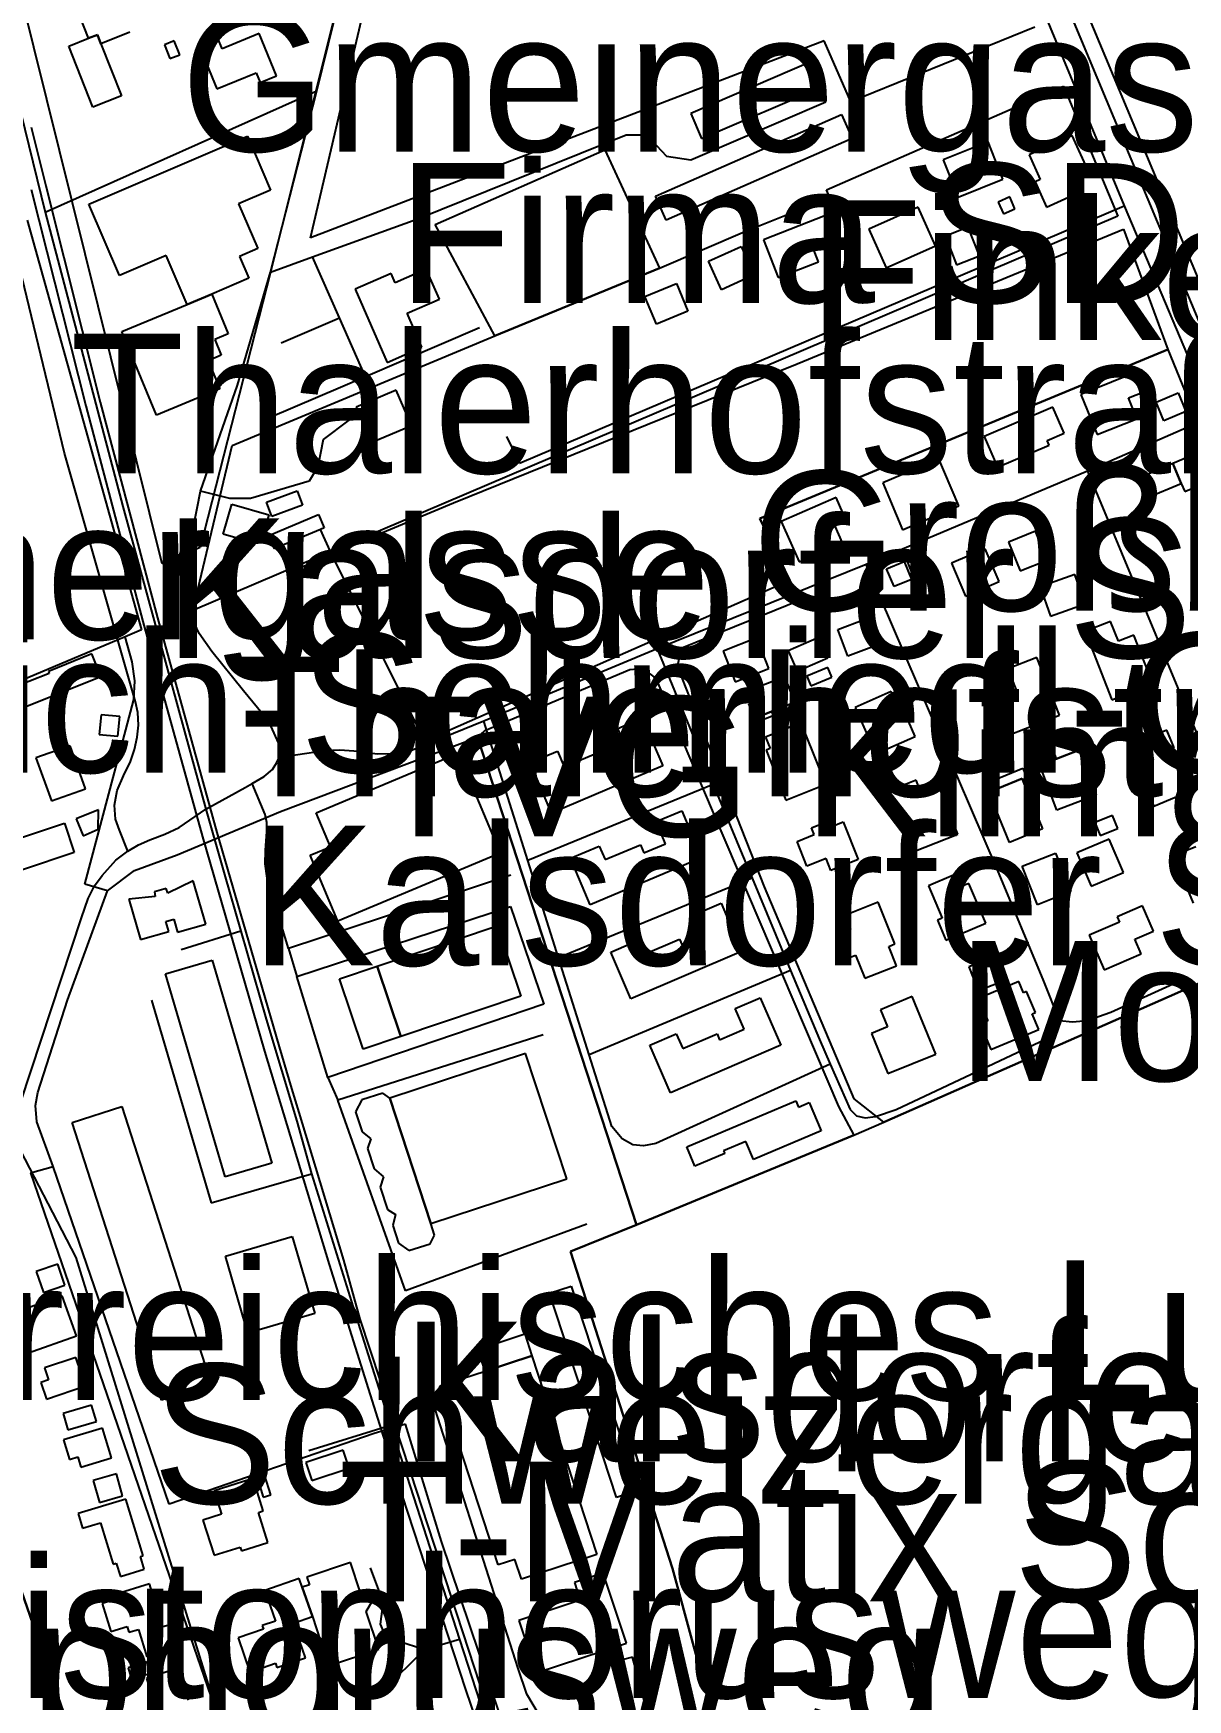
# Model space of a CAD drawing. Extents: x -3657 to 4700, y -7332 to 8131.
# Drawn here: x 798 to 1156, y -796 to -278 of the extents above; entities that cross this region are included whole.
import ezdxf

# ---------------------------------------------------------------- set-up
doc = ezdxf.new("R2010")
doc.units = 0
for name, color, linetype in [('OSM_BUILDING_COMMERCIAL', 9, 'CONTINUOUS'), ('OSM_BUILDING_DETACHED', 9, 'CONTINUOUS'), ('OSM_BUILDING_GARAGE', 9, 'CONTINUOUS'), ('OSM_BUILDING_RESIDENTIAL', 9, 'CONTINUOUS'), ('OSM_BUILDING_SERVICE', 9, 'CONTINUOUS'), ('OSM_BUILDING_YES', 9, 'CONTINUOUS'), ('OSM_HIGHWAY_PRIMARY', 8, 'CONTINUOUS'), ('OSM_HIGHWAY_RESIDENTIAL', 8, 'CONTINUOUS'), ('OSM_HIGHWAY_SERVICE', 8, 'CONTINUOUS'), ('OSM_HIGHWAY_UNCLASSIFIED', 8, 'CONTINUOUS'), ('OSM_LABELS', 8, 'CONTINUOUS'), ('OSM_LANDUSE_FARMLAND', 3, 'CONTINUOUS'), ('OSM_LANDUSE_INDUSTRIAL', 3, 'CONTINUOUS'), ('OSM_LANDUSE_ORCHARD', 3, 'CONTINUOUS'), ('OSM_LANDUSE_RESIDENTIAL', 3, 'CONTINUOUS'), ('OSM_LEISURE_SWIMMING_POOL', 3, 'CONTINUOUS'), ('OSM_RAILWAY_RAIL', 5, 'CONTINUOUS')]:
    doc.layers.add(name, color=color, linetype=linetype)

msp = doc.modelspace()

# ---------------------------------------------------------------- linework, layer by layer
at = {"layer": 'OSM_BUILDING_COMMERCIAL'}
for p, q in [((896.402407, -753.496408), (882.818637, -758.010922)), ((899.39827, -762.536556), (896.402407, -753.496408)), ((883.615005, -760.412733), (881.407927, -761.146619)), ((881.407927, -761.146619), (884.547894, -770.253484)), ((882.818637, -758.010922), (883.615005, -760.412733)), ((901.544672, -761.824908), (899.39827, -762.536556)), ((901.256463, -768.718994), (902.894706, -765.905762)), ((902.894706, -765.905762), (901.544672, -761.824908)), ((884.547894, -770.253484), (889.576392, -785.609503)), ((905.154876, -780.438939), (901.256463, -768.718994)), ((889.576392, -785.609503), (905.154876, -780.438939))]:
    msp.add_line(p, q, dxfattribs=at)
at = {"layer": 'OSM_BUILDING_DETACHED'}
for p, q in [((1020.711729, -482.191907), (1031.178286, -478.088814)), ((1031.178286, -478.088814), (1034.341006, -486.172685)), ((1022.122439, -485.794622), (1020.711729, -482.191907)), ((1023.882034, -490.264658), (1022.122439, -485.794622)), ((1034.341006, -486.172685), (1027.17369, -488.974797)), ((1027.17369, -488.974797), (1023.882034, -490.264658)), ((1115.767783, -503.685886), (1122.692397, -501.028327)), ((1122.692397, -501.028327), (1122.995775, -501.817811)), ((1122.995775, -501.817811), (1128.047026, -514.983291)), ((1110.534505, -505.698514), (1115.767783, -503.685886)), ((1115.889135, -519.653478), (1110.534505, -505.698514)), ((1097.557492, -512.848348), (1105.043355, -509.790488)), ((1105.043355, -509.790488), (1107.075991, -514.794259)), ((1094.713319, -514.004775), (1097.557492, -512.848348)), ((1101.099435, -529.68326), (1094.713319, -514.004775)), ((1107.075991, -514.794259), (1111.429472, -525.468972)), ((1128.047026, -514.983291), (1115.889135, -519.653478)), ((1111.429472, -525.468972), (1101.099435, -529.68326)), ((806.799581, -670.533874), (791.607905, -675.926828)), ((811.244075, -683.021064), (806.799581, -670.533874)), ((796.052399, -688.425137), (811.244075, -683.021064))]:
    msp.add_line(p, q, dxfattribs=at)
at = {"layer": 'OSM_BUILDING_GARAGE'}
for p, q in [((1146.674463, -392.824544), (1153.492894, -389.944596)), ((1149.131829, -398.662278), (1146.674463, -392.824544)), ((1153.492894, -389.944596), (1155.957844, -395.782329)), ((1155.957844, -395.782329), (1149.131829, -398.662278)), ((1069.35088, -442.061658), (1074.864783, -439.837759)), ((1074.864783, -439.837759), (1076.965679, -445.052801)), ((1062.94201, -444.596902), (1068.357315, -442.339645)), ((1065.262855, -450.167768), (1062.94201, -444.596902)), ((1068.357315, -442.339645), (1070.678161, -447.910511)), ((1071.444191, -447.2767), (1069.35088, -442.061658)), ((1076.965679, -445.052801), (1071.444191, -447.2767)), ((1070.678161, -447.910511), (1065.262855, -450.167768)), ((818.942303, -489.964432), (818.327962, -496.069034)), ((824.683741, -490.542646), (818.942303, -489.964432)), ((824.069399, -496.658367), (824.683741, -490.542646)), ((818.327962, -496.069034), (824.069399, -496.658367)), ((818.130766, -519.564522), (811.16823, -522.377753)), ((811.16823, -522.377753), (813.337386, -527.626154)), ((818.016999, -525.580167), (818.130766, -519.564522)), ((813.337386, -527.626154), (818.016999, -525.580167)), ((805.457131, -660.74872), (798.775221, -663.017097)), ((807.671794, -667.253623), (805.457131, -660.74872)), ((798.775221, -663.017097), (800.982299, -669.533119)), ((800.982299, -669.533119), (807.671794, -667.253623)), ((815.954026, -704.570641), (807.080206, -707.183721)), ((807.080206, -707.183721), (808.56676, -712.220852)), ((817.44058, -709.596651), (815.954026, -704.570641)), ((808.56676, -712.220852), (817.44058, -709.596651)), ((833.148, -784.330761), (827.285211, -786.165478)), ((827.285211, -786.165478), (828.384958, -789.679237)), ((834.247746, -787.844521), (833.148, -784.330761)), ((828.384958, -789.679237), (834.247746, -787.844521))]:
    msp.add_line(p, q, dxfattribs=at)
at = {"layer": 'OSM_BUILDING_RESIDENTIAL'}
for p, q in [((856.788766, -433.844353), (859.504003, -424.48174)), ((859.504003, -424.48174), (871.032384, -427.828707)), ((871.032384, -427.828707), (869.196944, -434.177937)), ((866.155575, -436.557509), (856.788766, -433.844353)), ((867.027788, -433.544126), (866.155575, -436.557509)), ((869.196944, -434.177937), (867.027788, -433.544126))]:
    msp.add_line(p, q, dxfattribs=at)
at = {"layer": 'OSM_BUILDING_SERVICE'}
for p, q in [((894.066393, -718.492245), (882.530427, -722.33959)), ((895.94734, -724.118709), (894.066393, -718.492245)), ((882.530427, -722.33959), (884.403789, -727.966053)), ((884.403789, -727.966053), (895.94734, -724.118709))]:
    msp.add_line(p, q, dxfattribs=at)
at = {"layer": 'OSM_BUILDING_YES'}
for p, q in [((814.952877, -279.728184), (812.108704, -272.36708)), ((814.952877, -279.728184), (817.766712, -278.616235)), ((817.766712, -278.616235), (814.952877, -279.728184)), ((817.766712, -278.616235), (818.828536, -281.440586)), ((818.828536, -281.440586), (817.766712, -278.616235)), ((827.854045, -277.826751), (818.828536, -281.440586)), ((867.991015, -278.238172), (856.515725, -282.986196)), ((873.436658, -291.392532), (867.991015, -278.238172)), ((808.839801, -282.141114), (814.952877, -279.728184)), ((816.340833, -301.177686), (808.839801, -282.141114)), ((818.828536, -281.440586), (825.26016, -297.663926)), ((841.635012, -280.539907), (838.578474, -281.785291)), ((838.578474, -281.785291), (840.315316, -286.066295)), ((840.315316, -286.066295), (843.371853, -284.832032)), ((843.371853, -284.832032), (841.635012, -280.539907)), ((855.158106, -279.705945), (849.378747, -282.096636)), ((849.378747, -282.096636), (854.907819, -295.462267)), ((856.515725, -282.986196), (855.158106, -279.705945)), ((1040.317562, -286.677867), (1002.129799, -303.090238)), ((1043.669894, -294.483751), (1040.317562, -286.677867)), ((854.907819, -295.462267), (867.065711, -290.436256)), ((867.065711, -290.436256), (868.3399, -293.505236)), ((868.3399, -293.505236), (873.436658, -291.392532)), ((1005.489715, -310.896122), (1043.669894, -294.483751)), ((825.26016, -297.663926), (816.340833, -301.177686)), ((991.162668, -328.842983), (1048.925925, -303.434943)), ((1002.129799, -303.090238), (1005.489715, -310.896122)), ((1048.925925, -303.434943), (1052.202413, -310.896122)), ((815.134904, -331.33375), (864.373227, -310.206714)), ((864.373227, -310.206714), (871.548127, -326.930431)), ((1120.621839, -309.928726), (1107.197342, -315.966611)), ((1125.855117, -321.581955), (1120.621839, -309.928726)), ((1052.202413, -310.896122), (994.439155, -336.304163)), ((1094.455447, -311.963594), (1080.53796, -317.534459)), ((1099.089553, -323.572344), (1094.455447, -311.963594)), ((1080.53796, -317.534459), (1085.179651, -329.13209)), ((1107.197342, -315.966611), (1110.648272, -323.627941)), ((1085.179651, -329.13209), (1099.089553, -323.572344)), ((1110.648272, -323.627941), (1109.085873, -324.328469)), ((1109.085873, -324.328469), (1112.627816, -332.21219)), ((1122.237329, -323.205401), (1125.855117, -321.581955)), ((1123.98934, -327.097223), (1122.237329, -323.205401)), ((824.630649, -353.483779), (815.134904, -331.33375)), ((871.548127, -326.930431), (861.604899, -331.200316)), ((861.604899, -331.200316), (867.57387, -345.110801)), ((994.439155, -336.304163), (991.162668, -328.842983)), ((1101.190449, -329.065373), (1097.633336, -330.633222)), ((1097.633336, -330.633222), (1099.263995, -334.347132)), ((1102.828692, -332.768164), (1101.190449, -329.065373)), ((1112.627816, -332.21219), (1123.98934, -327.097223)), ((1043.965688, -334.825271), (1024.670818, -342.330928)), ((1046.817445, -342.175255), (1043.965688, -334.825271)), ((1072.809394, -332.234429), (1057.443276, -339.050678)), ((1078.141271, -344.2546), (1072.809394, -332.234429)), ((1099.263995, -334.347132), (1102.828692, -332.768164)), ((1057.443276, -339.050678), (1062.775152, -351.070849)), ((1088.304449, -338.461345), (1081.2509, -341.207859)), ((1081.2509, -341.207859), (1084.709414, -350.114573)), ((1091.770548, -347.368058), (1088.304449, -338.461345)), ((867.57387, -345.110801), (861.938615, -347.523731)), ((1007.613364, -349.024863), (1017.768958, -344.410273)), ((1017.768958, -344.410273), (1021.796307, -353.283628)), ((1024.670818, -342.330928), (1029.236664, -354.073112)), ((1040.029352, -344.810575), (1046.817445, -342.175255)), ((1041.74344, -349.213894), (1040.029352, -344.810575)), ((1062.775152, -351.070849), (1078.141271, -344.2546)), ((839.139724, -347.256863), (824.630649, -353.483779)), ((845.685114, -362.512807), (839.139724, -347.256863)), ((861.938615, -347.523731), (864.843464, -354.295502)), ((919.95216, -351.515629), (910.312309, -355.718797)), ((924.017431, -360.811525), (919.95216, -351.515629)), ((1011.648298, -357.898218), (1007.613364, -349.024863)), ((1029.236664, -354.073112), (1041.74344, -349.213894)), ((1084.709414, -350.114573), (1091.770548, -347.368058)), ((864.843464, -354.295502), (853.322667, -359.243676)), ((909.045704, -352.827729), (897.843455, -357.720306)), ((910.312309, -355.718797), (909.045704, -352.827729)), ((987.833089, -360.010921), (997.624629, -355.952307)), ((997.624629, -355.952307), (1001.19691, -364.581033)), ((1021.796307, -353.283628), (1011.648298, -357.898218)), ((825.32842, -370.819068), (845.685114, -362.512807)), ((853.322667, -359.243676), (845.685114, -362.512807)), ((845.685114, -362.512807), (853.322667, -359.243676)), ((853.322667, -359.243676), (858.427009, -371.608552)), ((897.843455, -357.720306), (907.786684, -380.470788)), ((913.990773, -365.203724), (924.017431, -360.811525)), ((991.412955, -368.628528), (987.833089, -360.010921)), ((918.594541, -375.733884), (913.990773, -365.203724)), ((1001.19691, -364.581033), (991.412955, -368.628528)), ((836.075602, -396.87204), (825.32842, -370.819068)), ((858.427009, -371.608552), (854.202464, -373.354313)), ((854.202464, -373.354313), (856.227515, -378.269128)), ((907.786684, -380.470788), (918.594541, -375.733884)), ((856.227515, -378.269128), (852.192582, -379.937052)), ((852.192582, -379.937052), (855.817955, -388.721451)), ((1142.343736, -382.817001), (1123.337076, -390.400495)), ((1144.755595, -388.877124), (1142.343736, -382.817001)), ((855.817955, -388.721451), (836.075602, -396.87204)), ((910.630857, -389.077275), (898.12408, -394.403512)), ((915.31047, -400.052215), (910.630857, -389.077275)), ((1123.337076, -390.400495), (1128.327651, -402.921044)), ((1138.13436, -391.512444), (1144.755595, -388.877124)), ((1140.713077, -397.983989), (1138.13436, -391.512444)), ((898.12408, -394.403512), (902.803693, -405.378451)), ((1114.607361, -394.359034), (1093.28744, -403.499257)), ((1118.103798, -402.509622), (1114.607361, -394.359034)), ((1128.327651, -402.921044), (1140.713077, -397.983989)), ((902.803693, -405.378451), (915.31047, -400.052215)), ((1093.28744, -403.499257), (1097.398218, -413.08426)), ((1112.862935, -404.75576), (1118.103798, -402.509622)), ((1078.520494, -408.981167), (1073.378229, -411.160588)), ((1085.354093, -425.071073), (1078.520494, -408.981167)), ((1097.398218, -413.08426), (1113.469692, -406.179055)), ((1113.469692, -406.179055), (1112.862935, -404.75576)), ((1161.464163, -407.891457), (1151.900157, -411.938952)), ((1074.038077, -412.717317), (1061.75125, -417.943478)), ((1073.378229, -411.160588), (1074.038077, -412.717317)), ((1151.900157, -411.938952), (1141.479107, -416.331152)), ((1154.509212, -418.088032), (1151.900157, -411.938952)), ((1151.900157, -411.938952), (1154.509212, -418.088032)), ((1061.75125, -417.943478), (1067.925001, -432.476655)), ((1141.479107, -416.331152), (1144.019902, -422.446873)), ((1144.019902, -422.446873), (1154.509212, -418.088032)), ((1154.509212, -418.088032), (1155.578621, -420.612156)), ((1155.578621, -420.612156), (1165.135042, -416.553542)), ((870.319445, -423.870168), (879.853113, -420.367528)), ((871.950104, -428.317965), (870.319445, -423.870168)), ((879.853113, -420.367528), (881.483772, -424.815325)), ((1047.234591, -422.424634), (1030.245397, -429.874694)), ((1049.335486, -427.217135), (1047.234591, -422.424634)), ((870.971708, -434.255774), (886.481932, -427.728632)), ((881.483772, -424.815325), (871.950104, -428.317965)), ((886.481932, -427.728632), (888.233942, -431.898441)), ((1045.823881, -428.762745), (1049.335486, -427.217135)), ((1049.229304, -436.53527), (1045.823881, -428.762745)), ((1067.925001, -432.476655), (1085.354093, -425.071073)), ((872.731303, -438.436703), (870.971708, -434.255774)), ((887.103858, -432.37658), (874.68051, -437.613861)), ((888.233942, -431.898441), (887.103858, -432.37658)), ((1030.245397, -429.874694), (1035.751716, -442.439721)), ((1109.237562, -432.954793), (1100.871901, -436.31288)), ((1112.840181, -441.928224), (1109.237562, -432.954793)), ((874.68051, -437.613861), (872.731303, -438.436703)), ((1035.751716, -442.439721), (1049.229304, -436.53527)), ((1093.568065, -438.369986), (1083.086339, -442.873381)), ((1097.959468, -448.57768), (1093.568065, -438.369986)), ((1100.871901, -436.31288), (1104.47452, -445.286311)), ((1083.086339, -442.873381), (1087.477743, -453.092195)), ((1104.47452, -445.286311), (1112.840181, -441.928224)), ((1087.477743, -453.092195), (1097.959468, -448.57768)), ((1121.456129, -446.420499), (1110.663441, -450.201126)), ((1110.663441, -450.201126), (1113.848915, -459.296871)), ((1124.641603, -455.516244), (1121.456129, -446.420499)), ((1113.848915, -459.296871), (1124.641603, -455.516244)), ((1047.765503, -463.511159), (1056.002228, -460.353223)), ((1056.002228, -460.353223), (1059.180117, -468.648365)), ((1022.607844, -466.046403), (1012.133703, -470.227333)), ((1026.40766, -475.564689), (1022.607844, -466.046403)), ((1041.940636, -465.946328), (1032.376631, -470.116138)), ((1044.686211, -472.25108), (1041.940636, -465.946328)), ((1050.935808, -471.806301), (1047.765503, -463.511159)), ((1132.50669, -460.975915), (1124.558174, -464.122731)), ((1124.558174, -464.122731), (1127.182398, -470.738829)), ((1134.956471, -467.147233), (1132.50669, -460.975915)), ((1139.727097, -465.256919), (1134.956471, -467.147233)), ((1145.673315, -480.268235), (1139.727097, -465.256919)), ((816.052624, -471.061295), (802.521945, -476.509846)), ((818.874043, -478.088814), (816.052624, -471.061295)), ((1012.133703, -470.227333), (1015.933518, -479.745618)), ((1032.376631, -470.116138), (1035.122206, -476.42089)), ((1059.180117, -468.648365), (1050.935808, -471.806301)), ((1127.182398, -470.738829), (1132.954173, -485.305365)), ((1015.933518, -479.745618), (1026.40766, -475.564689)), ((1035.122206, -476.42089), (1044.686211, -472.25108)), ((1109.654708, -472.195483), (1100.629199, -475.753721)), ((1100.629199, -475.753721), (1103.116902, -482.069592)), ((1116.715841, -490.086747), (1109.654708, -472.195483)), ((802.757063, -477.110299), (790.18961, -482.158548)), ((792.768327, -488.585615), (818.874043, -478.088814)), ((802.521945, -476.509846), (802.757063, -477.110299)), ((1132.954173, -485.305365), (1145.673315, -480.268235)), ((1020.120141, -486.572987), (1022.122439, -485.794622)), ((1022.39548, -492.377362), (1020.120141, -486.572987)), ((1022.122439, -485.794622), (1023.882034, -490.264658)), ((1064.375473, -482.803479), (1053.180808, -487.684936)), ((1067.568531, -490.142344), (1064.375473, -482.803479)), ((1103.116902, -482.069592), (1096.275718, -484.771629)), ((1096.275718, -484.771629), (1100.841563, -496.347021)), ((979.421921, -494.223198), (987.059474, -490.987426)), ((987.059474, -490.987426), (993.392499, -505.898665)), ((1027.697018, -490.309136), (1022.39548, -492.377362)), ((1023.882034, -490.264658), (1027.17369, -488.974797)), ((1027.17369, -488.974797), (1027.697018, -490.309136)), ((1053.180808, -487.684936), (1056.995792, -496.447096)), ((1068.72137, -489.641967), (1067.568531, -490.142344)), ((1071.81583, -496.758442), (1068.72137, -489.641967)), ((1100.841563, -496.347021), (1116.715841, -490.086747)), ((981.932378, -500.127648), (979.421921, -494.223198)), ((1034.985685, -493.033412), (1025.300328, -496.902996)), ((1025.300328, -496.902996), (1026.741376, -500.494592)), ((1036.244706, -496.191348), (1034.985685, -493.033412)), ((1037.693338, -495.613134), (1036.244706, -496.191348)), ((1044.049117, -511.547367), (1037.693338, -495.613134)), ((1056.995792, -496.447096), (1059.255962, -495.468581)), ((1059.255962, -495.468581), (1061.728496, -501.150642)), ((1061.728496, -501.150642), (1071.81583, -496.758442)), ((1113.871668, -498.748831), (1122.798579, -495.324028)), ((1122.798579, -495.324028), (1124.990488, -501.050566)), ((1149.973704, -494.790292), (1143.056675, -497.714719)), ((1152.27938, -500.238843), (1149.973704, -494.790292)), ((809.249362, -499.593913), (798.661454, -503.37454)), ((814.042741, -513.004021), (809.249362, -499.593913)), ((885.685563, -520.442962), (929.88022, -501.895648)), ((929.88022, -501.895648), (942.933078, -532.996869)), ((952.216459, -504.864552), (960.711055, -501.250717)), ((960.711055, -501.250717), (962.796782, -506.165533)), ((962.796782, -506.165533), (974.090045, -501.361912)), ((974.090045, -501.361912), (974.848491, -503.141031)), ((974.848491, -503.141031), (981.932378, -500.127648)), ((1026.741376, -500.494592), (1025.497524, -500.994969)), ((1025.497524, -500.994969), (1031.67886, -516.484422)), ((1115.767783, -503.685886), (1113.871668, -498.748831)), ((1122.692397, -501.028327), (1115.767783, -503.685886)), ((1122.995775, -501.817811), (1122.692397, -501.028327)), ((1124.990488, -501.050566), (1122.995775, -501.817811)), ((1143.056675, -497.714719), (1145.771913, -504.130666)), ((1150.80041, -500.872654), (1152.27938, -500.238843)), ((1156.359821, -514.015895), (1150.80041, -500.872654)), ((798.661454, -503.37454), (803.454833, -516.784648)), ((958.8832, -520.565276), (952.216459, -504.864552)), ((993.392499, -505.898665), (958.8832, -520.565276)), ((1096.488083, -510.224148), (1105.308811, -506.621432)), ((1105.308811, -506.621432), (1108.41844, -514.249404)), ((1145.771913, -504.130666), (1140.826844, -506.22113)), ((1140.826844, -506.22113), (1145.984278, -518.408094)), ((1031.67886, -516.484422), (1044.049117, -511.547367)), ((1072.119208, -510.324223), (1063.867314, -513.626713)), ((1074.144259, -515.405831), (1072.119208, -510.324223)), ((1097.557492, -512.848348), (1096.488083, -510.224148)), ((1105.043355, -509.790488), (1097.557492, -512.848348)), ((1107.075991, -514.794259), (1105.043355, -509.790488)), ((803.454833, -516.784648), (814.042741, -513.004021)), ((1063.867314, -513.626713), (1071.421438, -532.518731)), ((1079.559565, -513.23753), (1074.144259, -515.405831)), ((1085.081053, -527.04794), (1079.559565, -513.23753)), ((1108.41844, -514.249404), (1107.075991, -514.794259)), ((1145.984278, -518.408094), (1156.359821, -514.015895)), ((890.130058, -531.039838), (885.685563, -520.442962)), ((991.352279, -523.156118), (999.285626, -519.809151)), ((999.285626, -519.809151), (1005.474546, -534.475761)), ((1039.581869, -525.07979), (1044.686211, -523.044923)), ((1044.686211, -523.044923), (1045.421904, -524.890759)), ((1133.128615, -521.254685), (1127.652634, -523.467464)), ((1134.782028, -525.335538), (1133.128615, -521.254685)), ((790.758445, -529.227361), (807.550442, -523.645375)), ((807.550442, -523.645375), (810.591811, -532.796718)), ((994.272297, -530.072442), (991.352279, -523.156118)), ((1035.144959, -529.338556), (1040.438913, -527.236972)), ((1040.438913, -527.236972), (1039.581869, -525.07979)), ((1045.421904, -524.890759), (1049.472007, -523.289552)), ((1049.472007, -523.289552), (1054.128866, -535.009497)), ((1071.421438, -532.518731), (1085.081053, -527.04794)), ((1127.652634, -523.467464), (1129.306047, -527.548317)), ((1129.306047, -527.548317), (1134.782028, -525.335538)), ((810.591811, -532.796718), (794.505169, -538.145194)), ((883.895631, -533.652919), (890.130058, -531.039838)), ((942.933078, -532.996869), (892.503994, -554.168383)), ((964.761158, -534.531359), (973.688069, -530.77297)), ((973.688069, -530.77297), (975.478002, -535.009497)), ((975.478002, -535.009497), (986.467886, -530.372669)), ((986.467886, -530.372669), (987.54488, -532.919032)), ((987.54488, -532.919032), (994.272297, -530.072442)), ((1038.201497, -537.033245), (1035.144959, -529.338556)), ((1105.1192, -537.055484), (1115.38856, -532.97463)), ((1115.38856, -532.97463), (1120.151602, -544.961443)), ((1132.089544, -528.615789), (1122.100809, -532.885674)), ((1122.100809, -532.885674), (1126.530134, -543.2824)), ((1136.526454, -539.023634), (1132.089544, -528.615789)), ((1158.999213, -530.99536), (1152.082184, -533.875309)), ((892.503994, -554.168383), (883.895631, -533.652919)), ((970.889402, -549.064536), (964.761158, -534.531359)), ((1005.474546, -534.475761), (970.889402, -549.064536)), ((1044.132546, -534.675912), (1038.201497, -537.033245)), ((1045.6191, -538.400942), (1044.132546, -534.675912)), ((1054.128866, -535.009497), (1045.6191, -538.400942)), ((1109.882241, -549.042297), (1105.1192, -537.055484)), ((1152.082184, -533.875309), (1158.180091, -548.508561)), ((847.550892, -541.547759), (839.670636, -545.428462)), ((851.418967, -555.013464), (847.550892, -541.547759)), ((1083.776525, -539.813118), (1075.919023, -543.160085)), ((1075.919023, -543.160085), (1080.189075, -553.200987)), ((1085.429938, -543.693821), (1083.776525, -539.813118)), ((1088.531983, -542.381721), (1085.429938, -543.693821)), ((1093.818352, -554.791074), (1088.531983, -542.381721)), ((1126.530134, -543.2824), (1136.526454, -539.023634)), ((835.757054, -546.418096), (827.558251, -547.307656)), ((827.558251, -547.307656), (831.160871, -559.850444)), ((839.139724, -543.971808), (835.468845, -545.050399)), ((835.468845, -545.050399), (835.757054, -546.418096)), ((839.670636, -545.428462), (839.139724, -543.971808)), ((1003.555678, -551.977843), (1011.504193, -548.564159)), ((1011.504193, -548.564159), (1017.920647, -563.519876)), ((1060.310202, -548.197215), (1049.995334, -552.322547)), ((1065.513142, -561.207022), (1060.310202, -548.197215)), ((1120.151602, -544.961443), (1109.882241, -549.042297)), ((839.003204, -554.190622), (841.490907, -553.478974)), ((841.490907, -553.478974), (842.658914, -557.52647)), ((1006.384682, -558.560582), (1003.555678, -551.977843)), ((1049.995334, -552.322547), (1051.770098, -556.748105)), ((1080.189075, -553.200987), (1078.71769, -553.823679)), ((1078.71769, -553.823679), (1081.38742, -560.083953)), ((1142.427165, -549.364762), (1134.562079, -552.756207)), ((1134.562079, -552.756207), (1135.275018, -554.413012)), ((1145.847757, -557.270721), (1142.427165, -549.364762)), ((831.160871, -559.850444), (839.905755, -557.337438)), ((839.905755, -557.337438), (839.003204, -554.190622)), ((842.658914, -557.52647), (851.418967, -555.013464)), ((904.684639, -568.156705), (941.962267, -555.613917)), ((941.962267, -555.613917), (949.296441, -577.397003)), ((999.391808, -561.562845), (1006.384682, -558.560582)), ((1051.770098, -556.748105), (1047.272513, -558.549463)), ((1047.272513, -558.549463), (1050.222868, -565.921687)), ((1081.38742, -560.083953), (1093.818352, -554.791074)), ((1135.275018, -554.413012), (1125.862702, -558.471626)), ((1125.862702, -558.471626), (1130.504392, -569.213056)), ((1140.091151, -559.761488), (1145.847757, -557.270721)), ((977.26035, -563.731147), (985.390893, -560.250745)), ((983.502362, -578.297682), (977.26035, -563.731147)), ((1017.920647, -563.519876), (983.502362, -578.297682)), ((985.390893, -560.250745), (987.264254, -564.609586)), ((987.264254, -564.609586), (998.618193, -559.739249)), ((998.618193, -559.739249), (999.391808, -561.562845)), ((1063.609443, -561.974267), (1065.513142, -561.207022)), ((1066.006132, -567.967673), (1063.609443, -561.974267)), ((1130.504392, -569.213056), (1142.025189, -564.242643)), ((1142.025189, -564.242643), (1140.091151, -559.761488)), ((838.965281, -570.480679), (853.444018, -566.244152)), ((853.444018, -566.244152), (871.919766, -629.391751)), ((892.974231, -572.093005), (904.684639, -568.156705)), ((904.684639, -568.156705), (912.018813, -589.939791)), ((912.018813, -589.939791), (904.684639, -568.156705)), ((1050.222868, -565.921687), (1053.324913, -564.676303)), ((1053.324913, -564.676303), (1056.207008, -571.881735)), ((1056.207008, -571.881735), (1066.006132, -567.967673)), ((1095.896495, -565.510265), (1088.547152, -568.301258)), ((1088.547152, -568.301258), (1091.353402, -575.695721)), ((1098.702745, -572.915847), (1095.896495, -565.510265)), ((857.441029, -633.628277), (838.965281, -570.480679)), ((900.30082, -593.887211), (892.974231, -572.093005)), ((1091.353402, -575.695721), (1098.702745, -572.915847)), ((1104.049791, -572.904728), (1091.489923, -578.153129)), ((1105.490838, -576.36289), (1104.049791, -572.904728)), ((949.296441, -577.397003), (912.018813, -589.939791)), ((1015.91835, -581.299945), (1023.707591, -577.930739)), ((1023.707591, -577.930739), (1030.070954, -592.652947)), ((1070.928448, -577.586034), (1061.03831, -581.644649)), ((1078.239869, -595.43282), (1070.928448, -577.586034)), ((1091.489923, -578.153129), (1094.372018, -585.058333)), ((1106.461649, -575.962588), (1105.490838, -576.36289)), ((1109.184471, -582.489731), (1106.461649, -575.962588)), ((1018.679093, -587.693653), (1015.91835, -581.299945)), ((1061.03831, -581.644649), (1063.222635, -586.982006)), ((1094.372018, -585.058333), (1092.036004, -586.036849)), ((1108.190907, -582.901152), (1109.184471, -582.489731)), ((1110.25388, -587.838207), (1108.190907, -582.901152)), ((912.018813, -589.939791), (900.30082, -593.887211)), ((989.387904, -592.697425), (997.617044, -589.139187)), ((997.617044, -589.139187), (999.604173, -593.731538)), ((999.604173, -593.731538), (1010.283095, -589.116948)), ((1010.283095, -589.116948), (1011.079463, -590.973904)), ((1011.079463, -590.973904), (1018.679093, -587.693653)), ((1063.222635, -586.982006), (1058.239644, -589.027992)), ((1058.239644, -589.027992), (1063.359155, -601.526302)), ((1092.036004, -586.036849), (1095.380751, -594.042884)), ((1095.380751, -594.042884), (1110.25388, -587.838207)), ((950.805749, -595.288267), (908.575468, -609.187633)), ((963.615904, -634.217611), (950.805749, -595.288267)), ((995.77402, -607.475231), (989.387904, -592.697425)), ((1030.070954, -592.652947), (995.77402, -607.475231)), ((1063.359155, -601.526302), (1078.239869, -595.43282)), ((899.914013, -609.632412), (897.979975, -613.40192)), ((906.466988, -607.564187), (899.914013, -609.632412)), ((908.575468, -609.187633), (906.466988, -607.564187)), ((908.575468, -609.187633), (921.378039, -648.116976)), ((921.378039, -648.116976), (908.575468, -609.187633)), ((1000.848025, -624.265665), (1034.765736, -609.965997)), ((1034.765736, -609.965997), (1035.577273, -611.889669)), ((1035.577273, -611.889669), (1038.922021, -610.477494)), ((1038.922021, -610.477494), (1042.653576, -619.31749)), ((809.924379, -616.70441), (825.358758, -611.733996)), ((825.358758, -611.733996), (853.14064, -698.021259)), ((897.979975, -613.40192), (900.012611, -619.606597)), ((837.706261, -702.991673), (809.924379, -616.70441)), ((900.012611, -619.606597), (902.69751, -621.752659)), ((1042.653576, -619.31749), (1021.606696, -628.190846)), ((902.69751, -621.752659), (901.71153, -624.81052)), ((901.71153, -624.81052), (903.774504, -631.104153)), ((1003.396404, -630.314669), (1000.848025, -624.265665)), ((1012.6722, -626.389488), (1003.396404, -630.314669)), ((1019.247928, -622.597741), (1012.308146, -625.522167)), ((1012.308146, -625.522167), (1012.6722, -626.389488)), ((1021.606696, -628.190846), (1019.247928, -622.597741)), ((871.919766, -629.391751), (857.441029, -633.628277)), ((903.774504, -631.104153), (906.664184, -633.594919)), ((906.664184, -633.594919), (905.640281, -636.797333)), ((905.640281, -636.797333), (907.930789, -643.791494)), ((921.378039, -648.116976), (963.615904, -634.217611)), ((907.930789, -643.791494), (910.418492, -645.337103)), ((910.418492, -645.337103), (909.538694, -648.717429)), ((857.509289, -658.235715), (878.237622, -652.153352)), ((878.237622, -652.153352), (885.268418, -676.0825)), ((909.538694, -648.717429), (911.343796, -654.221578)), ((921.135336, -654.366131), (922.508123, -651.719692)), ((922.508123, -651.719692), (921.378039, -648.116976)), ((911.343796, -654.221578), (914.52927, -656.534432)), ((914.52927, -656.534432), (921.135336, -654.366131)), ((864.540085, -682.175982), (857.509289, -658.235715)), ((958.223352, -669.74439), (964.9356, -667.54273)), ((964.9356, -667.54273), (985.762531, -731.090631)), ((979.050283, -733.29229), (958.223352, -669.74439)), ((885.268418, -676.0825), (864.540085, -682.175982)), ((935.962958, -687.26871), (950.578215, -682.420611)), ((950.578215, -682.420611), (952.754955, -689.259099)), ((938.192789, -693.996003), (935.962958, -687.26871)), ((811.039295, -689.692759), (801.361522, -692.97301)), ((801.361522, -692.97301), (802.605374, -696.653562)), ((814.042741, -698.566115), (811.039295, -689.692759)), ((938.192789, -693.996003), (952.754955, -689.259099)), ((952.754955, -689.259099), (938.192789, -693.996003)), ((952.754955, -689.259099), (972.876531, -750.983403)), ((802.605374, -696.653562), (800.155593, -697.476404)), ((800.155593, -697.476404), (801.907603, -702.669207)), ((801.907603, -702.669207), (814.042741, -698.566115)), ((853.14064, -698.021259), (837.706261, -702.991673)), ((924.153951, -698.577234), (938.192789, -693.996003)), ((942.288399, -754.219175), (924.153951, -698.577234)), ((819.329111, -711.664877), (807.247064, -715.32319)), ((822.127777, -720.905175), (819.329111, -711.664877)), ((807.247064, -715.32319), (809.097673, -721.416672)), ((809.097673, -721.416672), (811.699143, -720.638308)), ((811.699143, -720.638308), (812.6472, -723.774004)), ((812.6472, -723.774004), (822.127777, -720.905175)), ((823.675007, -725.897828), (816.4546, -727.932695)), ((816.4546, -727.932695), (818.388638, -734.804541)), ((825.609045, -732.769674), (823.675007, -725.897828)), ((869.697519, -726.209173), (854.012853, -731.146228)), ((866.959528, -730.089876), (868.210964, -729.689575)), ((869.25762, -737.395383), (866.959528, -730.089876)), ((868.210964, -729.689575), (869.310711, -733.181095)), ((871.661894, -732.447209), (869.697519, -726.209173)), ((826.58744, -733.759309), (811.767403, -738.273823)), ((818.388638, -734.804541), (825.609045, -732.769674)), ((831.94207, -751.350346), (826.58744, -733.759309)), ((854.012853, -731.146228), (856.318529, -738.473974)), ((869.310711, -733.181095), (871.661894, -732.447209)), ((985.762531, -731.090631), (979.050283, -733.29229)), ((811.767403, -738.273823), (813.14019, -742.799456)), ((856.318529, -738.473974), (850.561923, -740.286451)), ((850.561923, -740.286451), (854.005268, -751.205793)), ((867.763481, -737.862402), (869.25762, -737.395383)), ((870.721421, -747.247253), (867.763481, -737.862402)), ((813.14019, -742.799456), (818.71477, -741.098174)), ((818.71477, -741.098174), (822.635936, -753.963427)), ((854.005268, -751.205793), (862.166149, -748.63719)), ((862.166149, -748.63719), (862.537787, -749.826976)), ((862.537787, -749.826976), (870.721421, -747.247253)), ((822.635936, -753.963427), (823.637085, -753.663201)), ((823.637085, -753.663201), (824.888521, -757.766294)), ((824.888521, -757.766294), (832.306124, -755.509037)), ((831.115364, -751.606095), (831.94207, -751.350346)), ((832.306124, -755.509037), (831.115364, -751.606095)), ((947.483755, -752.529012), (942.288399, -754.219175)), ((949.470884, -758.622494), (947.483755, -752.529012)), ((972.876531, -750.983403), (949.470884, -758.622494)), ((833.959537, -760.068029), (823.250277, -763.359398)), ((838.093068, -773.489256), (833.959537, -760.068029)), ((880.45987, -758.400105), (869.743026, -762.125135)), ((881.407927, -761.146619), (880.45987, -758.400105)), ((884.547894, -770.253484), (881.407927, -761.146619)), ((974.901582, -756.75442), (965.944334, -759.712205)), ((965.944334, -759.712205), (967.75702, -765.205234)), ((982.099236, -778.526386), (974.901582, -756.75442)), ((823.690176, -764.804932), (819.238097, -766.17263)), ((819.238097, -766.17263), (821.922997, -774.879193)), ((823.250277, -763.359398), (823.690176, -764.804932)), ((869.743026, -762.125135), (873.049851, -771.64342)), ((967.75702, -765.205234), (948.720022, -771.498867)), ((873.049851, -771.64342), (868.939073, -773.077835)), ((878.662352, -772.277231), (884.547894, -770.253484)), ((948.720022, -771.498867), (954.097405, -787.777804)), ((821.922997, -774.879193), (826.997001, -773.322464)), ((826.997001, -773.322464), (827.558251, -775.134941)), ((827.558251, -775.134941), (830.523776, -774.223143)), ((830.523776, -774.223143), (833.155584, -782.762913)), ((841.058593, -772.566338), (838.093068, -773.489256)), ((843.242918, -779.649455), (841.058593, -772.566338)), ((869.32588, -774.189784), (861.498716, -776.891821)), ((868.939073, -773.077835), (869.32588, -774.189784)), ((882.378738, -783.05202), (878.662352, -772.277231)), ((833.155584, -782.762913), (843.242918, -779.649455)), ((861.498716, -776.891821), (865.162011, -787.488697)), ((954.097405, -787.777804), (982.099236, -778.526386)), ((842.757512, -786.276673), (832.973557, -789.512445)), ((846.056753, -796.261977), (842.757512, -786.276673)), ((865.162011, -787.488697), (873.06502, -784.764422)), ((873.06502, -784.764422), (873.527672, -786.098761)), ((873.527672, -786.098761), (882.378738, -783.05202)), ((984.040858, -782.82963), (977.540975, -784.57539)), ((977.540975, -784.57539), (987.61314, -822.081439)), ((994.113023, -820.335679), (984.040858, -782.82963)), ((832.973557, -789.512445), (836.272798, -799.48663))]:
    msp.add_line(p, q, dxfattribs=at)
at = {"layer": 'OSM_HIGHWAY_PRIMARY'}
for p, q in [((783.651805, -261.047437), (801.505627, -333.74668)), ((801.505627, -333.74668), (825.616629, -425.304582)), ((825.616629, -425.304582), (846.542158, -501.573183)), ((846.542158, -501.573183), (851.456889, -519.342132)), ((851.456889, -519.342132), (857.228664, -539.635206)), ((857.228664, -539.635206), (862.279916, -557.204004)), ((862.279916, -557.204004), (870.160171, -584.546837)), ((870.160171, -584.546837), (879.693839, -616.25963)), ((879.693839, -616.25963), (884.282438, -632.627523)), ((884.282438, -632.627523), (898.806682, -679.107002)), ((898.806682, -679.107002), (908.772664, -710.830915)), ((908.772664, -710.830915), (930.251858, -777.392198)), ((930.251858, -777.392198), (937.874242, -801.032239))]:
    msp.add_line(p, q, dxfattribs=at)
at = {"layer": 'OSM_HIGHWAY_RESIDENTIAL'}
for p, q in [((885.882759, -296.118317), (899.656141, -240.298463)), ((871.58605, -352.416308), (885.882759, -296.118317)), ((948.879296, -411.738801), (1136.776741, -331.76741)), ((861.240844, -387.553905), (871.58605, -352.416308)), ((849.75797, -420.489842), (861.240844, -387.553905)), ((1164.460025, -397.138907), (1125.362127, -414.274046)), ((944.829193, -403.488138), (948.879296, -411.738801)), ((1125.362127, -414.274046), (1056.631738, -443.32928)), ((1125.362127, -414.274046), (1184.771213, -557.215124)), ((846.51182, -437.40259), (849.75797, -420.489842)), ((844.812901, -446.275946), (846.51182, -437.40259)), ((1056.631738, -443.32928), (991.69358, -469.515685)), ((1097.413387, -538.134074), (1056.631738, -443.32928)), ((844.729472, -450.77934), (844.812901, -446.275946)), ((845.510672, -455.538483), (844.729472, -450.77934)), ((847.277851, -460.253148), (845.510672, -455.538483)), ((849.393916, -464.700945), (847.277851, -460.253148)), ((853.307498, -470.327408), (849.393916, -464.700945)), ((863.167298, -482.592209), (853.307498, -470.327408)), ((991.69358, -469.515685), (937.790813, -491.999299)), ((991.69358, -469.515685), (1009.099919, -511.680801)), ((868.984579, -489.608608), (863.167298, -482.592209)), ((871.760492, -493.656104), (868.984579, -489.608608)), ((874.005493, -498.726592), (871.760492, -493.656104)), ((937.790813, -491.999299), (915.65177, -501.006088)), ((874.407469, -502.740729), (874.005493, -498.726592)), ((888.446307, -501.206239), (879.291862, -502.573937)), ((893.12592, -501.028327), (888.446307, -501.206239)), ((898.920448, -501.450868), (893.12592, -501.028327)), ((904.66947, -502.218113), (898.920448, -501.450868)), ((909.295992, -502.129157), (904.66947, -502.218113)), ((912.62557, -501.717736), (909.295992, -502.129157)), ((915.65177, -501.006088), (912.62557, -501.717736)), ((869.583752, -509.167796), (872.1473, -506.977256)), ((872.1473, -506.977256), (873.474581, -504.853433)), ((873.474581, -504.853433), (874.407469, -502.740729)), ((879.291862, -502.573937), (874.407469, -502.740729)), ((851.456889, -519.342132), (863.675457, -512.570361)), ((863.675457, -512.570361), (865.87495, -511.324978)), ((865.87495, -511.324978), (869.583752, -509.167796)), ((1009.099919, -511.680801), (1017.571762, -532.196265)), ((1017.571762, -532.196265), (1021.159212, -540.802753)), ((1111.816279, -572.737936), (1097.413387, -538.134074)), ((1021.159212, -540.802753), (1033.104739, -569.424327)), ((1033.104739, -569.424327), (1042.069572, -590.918306)), ((1116.66275, -585.036094), (1111.816279, -572.737936)), ((1115.456821, -587.76037), (1116.66275, -585.036094)), ((1112.332022, -590.807111), (1115.456821, -587.76037)), ((1042.069572, -590.918306), (1045.41432, -598.535159)), ((1065.884781, -612.668034), (1112.332022, -590.807111)), ((1045.41432, -598.535159), (1051.610825, -612.668034)), ((1051.610825, -612.668034), (1053.567616, -614.647303)), ((1053.567616, -614.647303), (1056.298022, -615.303354)), ((1056.298022, -615.303354), (1059.49108, -614.802976)), ((1059.49108, -614.802976), (1065.884781, -612.668034)), ((790.90255, -619.662195), (811.039295, -658.613777)), ((811.039295, -658.613777), (871.540543, -853.582962))]:
    msp.add_line(p, q, dxfattribs=at)
at = {"layer": 'OSM_HIGHWAY_SERVICE'}
for p, q in [((801.505627, -333.74668), (885.882759, -296.118317)), ((1002.137383, -317.556698), (1044.041532, -299.454164)), ((916.956298, -335.948339), (982.05373, -309.706337)), ((982.05373, -309.706337), (988.364001, -309.706337)), ((988.364001, -309.706337), (994.606013, -316.344674)), ((994.606013, -316.344674), (1002.137383, -317.556698)), ((884.54031, -347.690524), (916.956298, -335.948339)), ((871.58605, -352.416308), (884.54031, -347.690524)), ((892.928724, -366.6159), (884.54031, -347.690524)), ((874.854953, -374.410664), (892.928724, -366.6159)), ((901.036513, -384.907465), (892.928724, -366.6159)), ((936.49387, -369.729358), (901.036513, -384.907465)), ((901.036513, -384.907465), (871.396438, -397.594807)), ((895.901833, -398.40653), (887.869888, -404.411056)), ((887.869888, -404.411056), (886.239229, -412.950826)), ((886.239229, -412.950826), (883.592252, -417.431982)), ((883.592252, -417.431982), (865.290947, -422.813816)), ((858.882077, -422.813816), (849.75797, -420.489842)), ((865.290947, -422.813816), (858.882077, -422.813816)), ((951.495935, -535.276365), (937.790813, -491.999299)), ((869.879546, -520.998936), (865.87495, -511.324978)), ((1009.099919, -511.680801), (951.495935, -535.276365)), ((870.364951, -523.422986), (869.879546, -520.998936)), ((869.955391, -532.196265), (870.402874, -526.280695)), ((870.402874, -526.280695), (870.364951, -523.422986)), ((869.925053, -536.310478), (869.955391, -532.196265)), ((870.524225, -540.747155), (869.925053, -536.310478)), ((961.037187, -565.510265), (951.495935, -535.276365)), ((877.084784, -562.608078), (870.524225, -540.747155)), ((946.255072, -539.813118), (877.084784, -562.608078)), ((1021.159212, -540.802753), (973.361937, -560.450896)), ((879.686254, -571.370238), (946.06546, -549.587152)), ((946.06546, -549.587152), (956.425835, -579.887769)), ((862.279916, -557.204004), (843.751077, -562.99726)), ((877.084784, -562.608078), (879.686254, -571.370238)), ((973.361937, -560.450896), (961.037187, -565.510265)), ((970.548102, -595.64409), (961.037187, -565.510265)), ((1033.104739, -569.424327), (970.548102, -595.64409)), ((889.303351, -602.67161), (879.686254, -571.370238)), ((1132.590119, -582.400775), (1154.296847, -572.526665)), ((834.596632, -578.642386), (853.095133, -641.656551)), ((956.425835, -579.887769), (889.303351, -602.67161)), ((1116.66275, -585.036094), (1120.735606, -585.403038)), ((1120.735606, -585.403038), (1125.24836, -585.036094)), ((1125.24836, -585.036094), (1132.590119, -582.400775)), ((956.221054, -589.450533), (892.473656, -609.721368)), ((977.578897, -617.927554), (970.548102, -595.64409)), ((1045.41432, -598.535159), (991.299188, -623.27603)), ((889.303351, -602.67161), (892.473656, -609.721368)), ((913.47503, -668.977145), (892.473656, -609.721368)), ((980.749202, -621.819376), (977.578897, -617.927554)), ((984.09395, -623.620734), (980.749202, -621.819376)), ((987.438697, -623.965438), (984.09395, -623.620734)), ((991.299188, -623.27603), (987.438697, -623.965438)), ((853.095133, -641.656551), (884.282438, -632.627523)), ((969.850331, -648.25041), (913.47503, -668.977145)), ((948.439397, -786.410107), (917.676821, -690.304332)), ((908.772664, -710.830915), (883.440563, -718.736874)), ((905.458254, -762.859021), (902.576159, -755.075376)), ((906.300129, -767.818315), (905.458254, -762.859021)), ((905.72371, -772.566338), (906.300129, -767.818315)), ((906.914471, -775.479645), (905.72371, -772.566338)), ((911.21486, -777.870336), (906.914471, -775.479645)), ((919.398494, -780.572373), (910.767377, -788.945351)), ((919.398494, -780.572373), (911.21486, -777.870336)), ((930.251858, -777.392198), (919.398494, -780.572373)), ((951.184972, -794.393902), (948.439397, -786.410107)), ((910.767377, -788.945351), (901.248878, -796.473247)), ((955.409517, -801.521497), (951.184972, -794.393902))]:
    msp.add_line(p, q, dxfattribs=at)
at = {"layer": 'OSM_HIGHWAY_UNCLASSIFIED'}
for p, q in [((1080.33318, -195.553625), (1136.776741, -331.76741)), ((807.489767, -408.647582), (780.276719, -295.996002)), ((1136.776741, -331.76741), (1164.460025, -397.138907)), ((829.621225, -486.005893), (807.489767, -408.647582)), ((830.296242, -489.308382), (829.621225, -486.005893)), ((830.546529, -493.200205), (830.296242, -489.308382)), ((829.249586, -500.75034), (830.159722, -496.925235)), ((830.159722, -496.925235), (830.546529, -493.200205)), ((827.99815, -504.519848), (829.249586, -500.75034)), ((825.836579, -508.956526), (827.99815, -504.519848)), ((823.932879, -513.526637), (825.836579, -508.956526)), ((823.098588, -518.130107), (823.932879, -513.526637)), ((823.386798, -522.411112), (823.098588, -518.130107)), ((824.577558, -525.869274), (823.386798, -522.411112)), ((843.136735, -524.979715), (851.456889, -519.342132)), ((827.247289, -532.418655), (824.577558, -525.869274)), ((834.058135, -528.904896), (838.752916, -527.081299)), ((838.752916, -527.081299), (843.136735, -524.979715)), ((823.515734, -535.16517), (827.247289, -532.418655)), ((827.247289, -532.418655), (830.53136, -530.439385)), ((830.53136, -530.439385), (834.058135, -528.904896)), ((819.215344, -539.968791), (823.515734, -535.16517)), ((814.922539, -547.118624), (816.909668, -543.104488)), ((816.909668, -543.104488), (819.215344, -539.968791)), ((812.814059, -553.123151), (814.922539, -547.118624)), ((790.90255, -619.662195), (812.814059, -553.123151))]:
    msp.add_line(p, q, dxfattribs=at)
at = {"layer": 'OSM_LANDUSE_FARMLAND'}
for p, q in [((883.933553, -341.708236), (899.822999, -273.957168)), ((1109.010028, -276.236664), (1051.792852, -299.443045)), ((1043.571296, -280.551027), (883.933553, -341.708236)), ((1051.792852, -299.443045), (1043.571296, -280.551027)), ((922.705319, -337.638502), (975.42491, -314.398763)), ((975.42491, -314.398763), (992.436857, -351.215403)), ((795.96897, -336.237446), (831.471834, -463.633474)), ((941.272081, -372.186766), (922.705319, -337.638502)), ((1035.152544, -380.893329), (1136.541623, -339.095156)), ((1136.541623, -339.095156), (1150.337758, -376.423293)), ((992.436857, -351.215403), (941.272081, -372.186766)), ((1150.337758, -376.423293), (1023.593824, -428.962895)), ((928.408834, -424.070319), (1035.152544, -380.893329)), ((890.471359, -439.993432), (928.408834, -424.070319)), ((1023.593824, -428.962895), (1032.937881, -448.266335)), ((919.444001, -498.226215), (890.471359, -439.993432)), ((1032.937881, -448.266335), (919.444001, -498.226215)), ((826.359907, -465.779536), (772.070332, -488.630093)), ((831.471834, -463.633474), (826.359907, -465.779536)), ((1062.122888, -616.559856), (1219.856931, -547.029669)), ((992.25483, -645.648449), (1052.786416, -620.674068)), ((1052.786416, -620.674068), (1062.122888, -616.559856)), ((985.28471, -648.528398), (992.25483, -645.648449)), ((964.776327, -656.8013), (985.28471, -648.528398)), ((996.449037, -755.275527), (964.776327, -656.8013)), ((781.581247, -726.209173), (830.432762, -866.837397)), ((1009.706676, -804.012264), (996.449037, -755.275527))]:
    msp.add_line(p, q, dxfattribs=at)
at = {"layer": 'OSM_LANDUSE_INDUSTRIAL'}
for p, q in [((874.650172, -520.076018), (935.803684, -496.902996)), ((935.803684, -496.902996), (985.28471, -648.528398)), ((842.514809, -533.508365), (874.650172, -520.076018)), ((820.861172, -544.694575), (829.279924, -538.389823)), ((829.279924, -538.389823), (842.514809, -533.508365)), ((808.521253, -578.653506), (820.861172, -544.694575)), ((799.298548, -607.364036), (808.521253, -578.653506)), ((798.487011, -611.43377), (799.298548, -607.364036)), ((798.964832, -616.493139), (798.487011, -611.43377)), ((803.978161, -630.348027), (798.964832, -616.493139)), ((840.065028, -735.327157), (803.978161, -630.348027)), ((985.28471, -648.528398), (964.776327, -656.8013)), ((964.776327, -656.8013), (996.449037, -755.275527)), ((903.736581, -713.35504), (840.065028, -735.327157)), ((913.505368, -710.50845), (903.736581, -713.35504)), ((924.700033, -746.935908), (913.505368, -710.50845)), ((959.884349, -851.092195), (924.700033, -746.935908)), ((996.449037, -755.275527), (1009.706676, -804.012264))]:
    msp.add_line(p, q, dxfattribs=at)
at = {"layer": 'OSM_LANDUSE_ORCHARD'}
for p, q in [((887.103858, -432.37658), (874.68051, -437.613861)), ((890.471359, -439.993432), (887.103858, -432.37658)), ((874.68051, -437.613861), (878.13144, -445.441984)), ((878.13144, -445.441984), (890.471359, -439.993432))]:
    msp.add_line(p, q, dxfattribs=at)
at = {"layer": 'OSM_LANDUSE_RESIDENTIAL'}
for p, q in [((927.62005, -127.291059), (871.58605, -352.416308)), ((837.880703, -443.029054), (774.777985, -188.704017)), ((1044.322157, -326.808116), (1117.952108, -294.661663)), ((1117.952108, -294.661663), (1134.835119, -335.04766)), ((1018.883874, -339.817923), (1045.323306, -329.243285)), ((1045.323306, -329.243285), (1044.322157, -326.808116)), ((1134.835119, -335.04766), (1037.094166, -376.656802)), ((992.436857, -351.215403), (1018.883874, -339.817923)), ((941.272081, -372.186766), (992.436857, -351.215403)), ((871.58605, -352.416308), (849.682125, -437.980804)), ((859.587432, -406.334728), (941.272081, -372.186766)), ((1037.094166, -376.656802), (847.384034, -457.606709)), ((1023.593824, -428.962895), (1150.337758, -376.423293)), ((1150.337758, -376.423293), (1219.856931, -547.029669)), ((847.384034, -457.606709), (859.587432, -406.334728)), ((1032.937881, -448.266335), (1023.593824, -428.962895)), ((849.682125, -437.980804), (837.880703, -443.029054)), ((1036.388811, -454.170785), (1032.937881, -448.266335)), ((999.36147, -469.226578), (1036.388811, -454.170785)), ((826.359907, -465.779536), (772.070332, -488.630093)), ((828.589738, -473.496464), (826.359907, -465.779536)), ((997.935592, -474.919759), (999.36147, -469.226578)), ((829.401276, -479.389795), (828.589738, -473.496464)), ((938.116945, -494.845889), (983.191399, -475.931632)), ((983.191399, -475.931632), (985.519828, -475.720362)), ((985.519828, -475.720362), (987.855842, -476.120664)), ((987.855842, -476.120664), (990.616586, -478.17777)), ((1024.981781, -543.471431), (997.935592, -474.919759)), ((829.067559, -485.272006), (829.401276, -479.389795)), ((990.616586, -478.17777), (991.837685, -480.112562)), ((991.837685, -480.112562), (1047.977868, -611.689518)), ((826.557103, -494.656858), (829.067559, -485.272006)), ((813.815208, -542.648588), (826.557103, -494.656858)), ((935.803684, -496.902996), (938.116945, -494.845889)), ((985.28471, -648.528398), (935.803684, -496.902996)), ((820.861172, -544.694575), (813.815208, -542.648588)), ((1052.862261, -609.398903), (1024.981781, -543.471431)), ((808.521253, -578.653506), (820.861172, -544.694575)), ((1219.856931, -547.029669), (1062.122888, -616.559856)), ((799.298548, -607.364036), (808.521253, -578.653506)), ((798.487011, -611.43377), (799.298548, -607.364036)), ((1062.122888, -616.559856), (1052.862261, -609.398903)), ((798.964832, -616.493139), (798.487011, -611.43377)), ((1047.977868, -611.689518), (1052.786416, -620.674068)), ((803.978161, -630.348027), (798.964832, -616.493139)), ((1052.786416, -620.674068), (992.25483, -645.648449)), ((796.939781, -632.349536), (803.978161, -630.348027)), ((796.939781, -632.349536), (872.21556, -850.880925)), ((992.25483, -645.648449), (985.28471, -648.528398)), ((830.432762, -866.837397), (781.581247, -726.209173))]:
    msp.add_line(p, q, dxfattribs=at)
at = {"layer": 'OSM_LEISURE_SWIMMING_POOL'}
for p, q in [((1044.648289, -475.33118), (1038.133237, -478.010978)), ((1045.884556, -478.333443), (1044.648289, -475.33118)), ((1038.133237, -478.010978), (1039.369504, -481.013241)), ((1039.369504, -481.013241), (1045.884556, -478.333443))]:
    msp.add_line(p, q, dxfattribs=at)
at = {"layer": 'OSM_RAILWAY_RAIL'}
for p, q in [((928.370912, 186.601099), (1186.985876, -432.554492)), ((932.785068, 188.302381), (1191.43037, -430.452907)), ((797.22799, -307.337885), (801.702823, -325.64057)), ((801.702823, -325.64057), (818.669263, -392.824544)), ((797.152146, -326.763638), (814.133755, -394.00321)), ((818.669263, -392.824544), (836.401733, -459.808368)), ((814.133755, -394.00321), (831.881394, -461.042632)), ((836.401733, -459.808368), (854.915404, -526.592041)), ((831.881394, -461.042632), (850.402649, -527.870783)), ((850.402649, -527.870783), (869.689934, -594.487663)), ((854.915404, -526.592041), (868.83289, -574.650488)), ((868.83289, -574.650488), (874.18752, -593.153324)), ((869.689934, -594.487663), (889.750835, -660.871034)), ((874.18752, -593.153324), (878.108687, -606.129772)), ((878.108687, -606.129772), (880.361272, -613.590952)), ((880.361272, -613.590952), (885.533874, -630.703851)), ((885.533874, -630.703851), (894.225667, -659.481098)), ((889.750835, -660.871034), (910.562597, -727.009777)), ((894.225667, -659.481098), (899.322425, -677.83938)), ((899.322425, -677.83938), (915.02226, -725.575362)), ((910.562597, -727.009777), (932.140389, -792.91501)), ((915.02226, -725.575362), (936.584884, -791.424998)), ((936.584884, -791.424998), (939.838618, -801.154554)), ((932.140389, -792.91501), (935.401708, -802.655685))]:
    msp.add_line(p, q, dxfattribs=at)

# ---------------------------------------------------------------- texts
at = {"layer": 'OSM_LABELS'}
for s, p in [('Gmeinergasse', (843.694193, -314.932498)), ('Firma SDK', (911.042946, -361.969188)), ('Finkengasse', (1038.599512, -373.552808)), ('Thalerhofstraße', (809.287879, -414.932703)), ('Großbauerstraße', (1021.13702, -457.642576)), ('Rennergasse', (662.955002, -466.553881)), ('Kalsdorfer Straße', (838.518383, -472.328419)), ('Friedrich-Schmiedl-Gasse', (635.415307, -507.939344)), ('Thalerhofstraße', (858.671558, -515.34362)), ('TVG Klimageräte & Klimaanlagen in Wien, Linz und Graz', (901.530587, -527.805654)), ('Kalsdorfer Straße', (865.35275, -567.866096)), ('Mozartgasse', (1084.807736, -603.76173)), ('Österreichisches Luftfahrtmuseum', (665.631085, -702.986907)), ('Kalsdorfer Straße', (912.382201, -722.01641)), ('Schweizergasse', (834.792179, -735.158982)), ('T-Matix Solutions GMBH', (892.619657, -765.530479)), ('Christophorusweg', (699.585635, -795.53921)), ('Christophorusweg', (612.940255, -807.345295))]:
    msp.add_text(s, height=43.418293, dxfattribs=at).set_placement(p)

doc.saveas('drawing.dxf')
